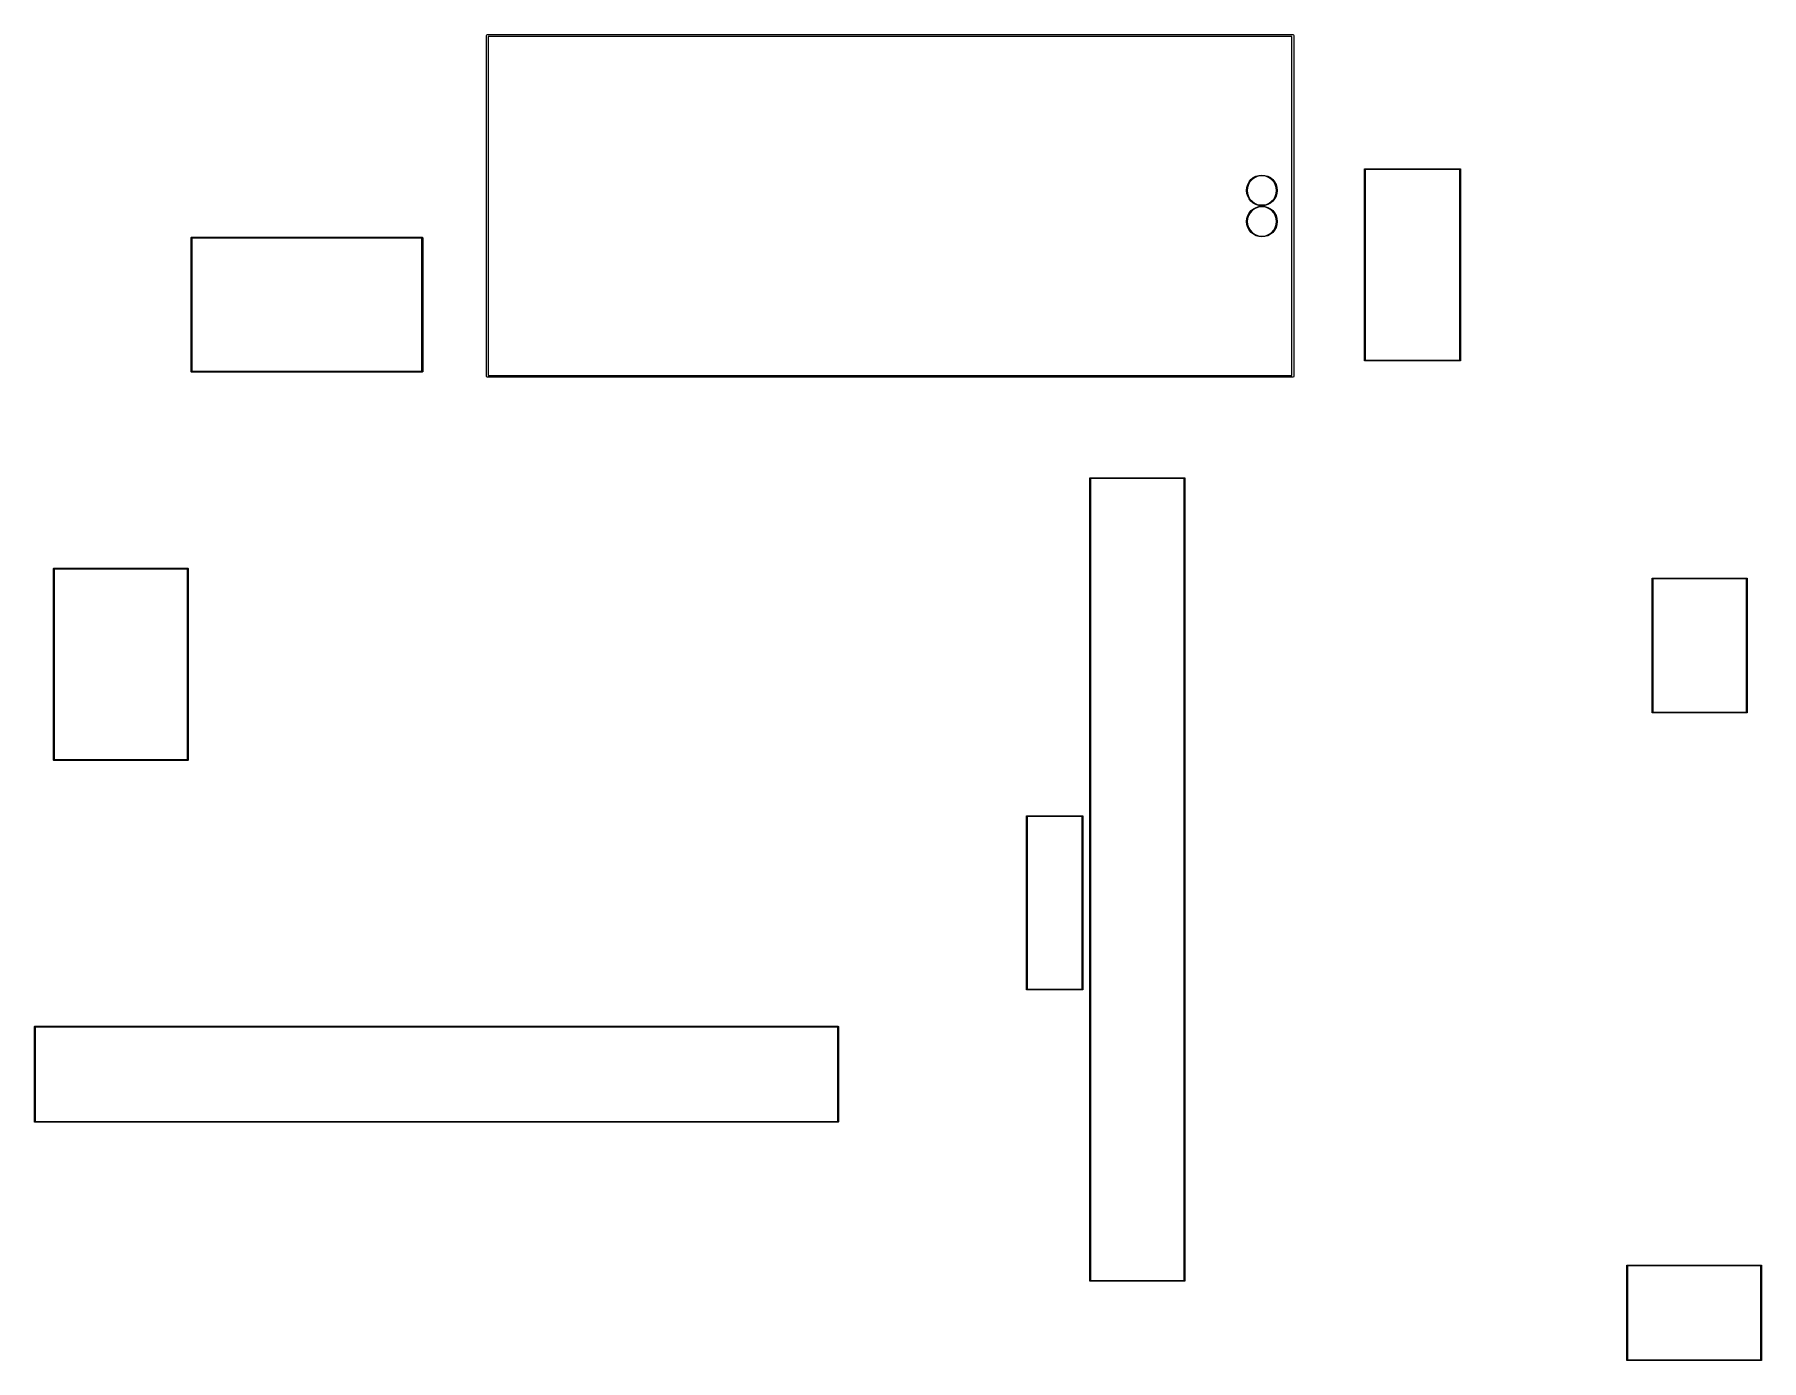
# Model space of a CAD drawing. Extents: x 1.88 to 6.27, y -4.86 to -1.49.
import ezdxf

# ---------------------------------------------------------------- set-up
doc = ezdxf.new("R2010")
doc.units = 0
doc.header["$MEASUREMENT"] = 0
doc.layers.add('BLACK', color=7, linetype='CONTINUOUS')

msp = doc.modelspace()

# ---------------------------------------------------------------- linework, layer by layer
at = {"layer": 'BLACK', "linetype": 'CONTINUOUS'}
for p, q in [((3.02913, -1.49606), (3.02983, -1.49439)), ((3.02913, -2.3622), (3.02913, -1.49606)), ((3.02983, -1.49439), (3.0315, -1.4937)), ((3.0315, -1.4937), (5.07874, -1.4937)), ((3.03386, -1.49843), (3.03386, -2.35984)), ((5.07638, -1.49843), (3.03386, -1.49843)), ((5.07638, -2.35984), (5.07638, -1.49843)), ((5.07874, -1.4937), (5.08041, -1.49439)), ((5.08041, -1.49439), (5.0811, -1.49606)), ((5.0811, -1.49606), (5.0811, -2.3622)), ((5.26083, -1.83563), (5.26112, -1.83493)), ((5.26083, -2.32185), (5.26083, -1.83563)), ((5.26112, -1.83493), (5.26181, -1.83465)), ((5.26181, -1.83465), (5.50394, -1.83465)), ((5.2628, -1.83661), (5.2628, -2.32087)), ((5.50295, -1.83661), (5.2628, -1.83661)), ((5.50295, -2.32087), (5.50295, -1.83661)), ((5.50394, -1.83465), (5.50463, -1.83493)), ((5.50463, -1.83493), (5.50492, -1.83563)), ((5.50492, -1.83563), (5.50492, -2.32185)), ((4.961, -1.88976), (4.96175, -1.88216)), ((4.96175, -1.88216), (4.96397, -1.87484)), ((4.96358, -1.88202), (4.96277, -1.88976)), ((4.96599, -1.87462), (4.96358, -1.88202)), ((4.96397, -1.87484), (4.96757, -1.8681)), ((4.96988, -1.86788), (4.96599, -1.87462)), ((4.96757, -1.8681), (4.97242, -1.86219)), ((4.97509, -1.86209), (4.96988, -1.86788)), ((4.97242, -1.86219), (4.97833, -1.85734)), ((4.98138, -1.85752), (4.97509, -1.86209)), ((4.97833, -1.85734), (4.98508, -1.85373)), ((4.98849, -1.85435), (4.98138, -1.85752)), ((4.98508, -1.85373), (4.99239, -1.85152)), ((4.99611, -1.85273), (4.98849, -1.85435)), ((4.99239, -1.85152), (5, -1.85077)), ((5.00389, -1.85273), (4.99611, -1.85273)), ((5, -1.85077), (5.00761, -1.85152)), ((5.01151, -1.85435), (5.00389, -1.85273)), ((5.00761, -1.85152), (5.01492, -1.85373)), ((5.01862, -1.85752), (5.01151, -1.85435)), ((5.01492, -1.85373), (5.02167, -1.85734)), ((5.02491, -1.86209), (5.01862, -1.85752)), ((5.02167, -1.85734), (5.02758, -1.86219)), ((5.03012, -1.86788), (5.02491, -1.86209)), ((5.02758, -1.86219), (5.03243, -1.8681)), ((5.03401, -1.87462), (5.03012, -1.86788)), ((5.03243, -1.8681), (5.03603, -1.87484)), ((5.03642, -1.88202), (5.03401, -1.87462)), ((5.03603, -1.87484), (5.03825, -1.88216)), ((5.03723, -1.88976), (5.03642, -1.88202)), ((5.03825, -1.88216), (5.039, -1.88976)), ((4.96175, -1.89737), (4.961, -1.88976)), ((4.96397, -1.90469), (4.96175, -1.89737)), ((4.96277, -1.88976), (4.96358, -1.8975)), ((4.96358, -1.8975), (4.96599, -1.90491)), ((4.96757, -1.91143), (4.96397, -1.90469)), ((4.96599, -1.90491), (4.96988, -1.91165)), ((4.97242, -1.91734), (4.96757, -1.91143)), ((4.96988, -1.91165), (4.97509, -1.91743)), ((4.97833, -1.92219), (4.97242, -1.91734)), ((4.97509, -1.91743), (4.98138, -1.92201)), ((4.98508, -1.92579), (4.97833, -1.92219)), ((4.98138, -1.92201), (4.98849, -1.92517)), ((4.99239, -1.92801), (4.98508, -1.92579)), ((4.98516, -1.93275), (4.99247, -1.93053)), ((4.98849, -1.92517), (4.99611, -1.92679)), ((5, -1.92876), (4.99239, -1.92801)), ((4.99247, -1.93053), (5.00007, -1.92978)), ((4.99611, -1.92679), (5.00389, -1.92679)), ((5.00761, -1.92801), (5, -1.92876)), ((5.00007, -1.92978), (5.00768, -1.93053)), ((5.00389, -1.92679), (5.01151, -1.92517)), ((5.01492, -1.92579), (5.00761, -1.92801)), ((5.00768, -1.93053), (5.01499, -1.93275)), ((5.01151, -1.92517), (5.01862, -1.92201)), ((5.02167, -1.92219), (5.01492, -1.92579)), ((5.01862, -1.92201), (5.02491, -1.91743)), ((5.02758, -1.91734), (5.02167, -1.92219)), ((5.02491, -1.91743), (5.03012, -1.91165)), ((5.03243, -1.91143), (5.02758, -1.91734)), ((5.03012, -1.91165), (5.03401, -1.90491)), ((5.03603, -1.90469), (5.03243, -1.91143)), ((5.03401, -1.90491), (5.03642, -1.8975)), ((5.03825, -1.89737), (5.03603, -1.90469)), ((5.03642, -1.8975), (5.03723, -1.88976)), ((5.039, -1.88976), (5.03825, -1.89737)), ((4.96109, -1.96876), (4.96184, -1.96116)), ((4.96184, -1.97637), (4.96109, -1.96876)), ((4.96184, -1.96116), (4.96406, -1.95385)), ((4.96367, -1.96103), (4.96285, -1.96876)), ((4.96285, -1.96876), (4.96367, -1.9765)), ((4.96607, -1.95363), (4.96367, -1.96103)), ((4.96406, -1.95385), (4.96766, -1.94711)), ((4.96996, -1.94689), (4.96607, -1.95363)), ((4.96766, -1.94711), (4.97251, -1.9412)), ((4.97517, -1.9411), (4.96996, -1.94689)), ((4.97251, -1.9412), (4.97842, -1.93635)), ((4.98146, -1.93653), (4.97517, -1.9411)), ((4.97842, -1.93635), (4.98516, -1.93275)), ((4.98857, -1.93337), (4.98146, -1.93653)), ((4.99618, -1.93175), (4.98857, -1.93337)), ((5.00396, -1.93175), (4.99618, -1.93175)), ((5.01158, -1.93337), (5.00396, -1.93175)), ((5.01868, -1.93653), (5.01158, -1.93337)), ((5.01499, -1.93275), (5.02173, -1.93635)), ((5.02498, -1.9411), (5.01868, -1.93653)), ((5.02173, -1.93635), (5.02764, -1.9412)), ((5.03019, -1.94689), (5.02498, -1.9411)), ((5.02764, -1.9412), (5.03249, -1.94711)), ((5.03408, -1.95363), (5.03019, -1.94689)), ((5.03249, -1.94711), (5.03609, -1.95385)), ((5.03648, -1.96103), (5.03408, -1.95363)), ((5.03609, -1.95385), (5.03831, -1.96116)), ((5.03729, -1.96876), (5.03648, -1.96103)), ((5.03648, -1.9765), (5.03729, -1.96876)), ((5.03831, -1.96116), (5.03906, -1.96876)), ((5.03906, -1.96876), (5.03831, -1.97637)), ((2.27854, -2.00984), (2.27883, -2.00915)), ((2.27854, -2.35039), (2.27854, -2.00984)), ((2.27883, -2.00915), (2.27953, -2.00886)), ((2.27953, -2.00886), (2.86614, -2.00886)), ((2.28051, -2.01083), (2.28051, -2.34941)), ((2.86516, -2.01083), (2.28051, -2.01083)), ((2.86516, -2.34941), (2.86516, -2.01083)), ((2.86614, -2.00886), (2.86684, -2.00915)), ((2.86684, -2.00915), (2.86713, -2.00984)), ((2.86713, -2.00984), (2.86713, -2.35039)), ((4.96406, -1.98368), (4.96184, -1.97637)), ((4.96367, -1.9765), (4.96607, -1.9839)), ((4.96766, -1.99042), (4.96406, -1.98368)), ((4.96607, -1.9839), (4.96996, -1.99064)), ((4.97251, -1.99633), (4.96766, -1.99042)), ((4.96996, -1.99064), (4.97517, -1.99642)), ((4.97842, -2.00118), (4.97251, -1.99633)), ((4.97517, -1.99642), (4.98146, -2.001)), ((4.98516, -2.00478), (4.97842, -2.00118)), ((4.98146, -2.001), (4.98857, -2.00416)), ((4.99247, -2.007), (4.98516, -2.00478)), ((4.98857, -2.00416), (4.99618, -2.00578)), ((5.00007, -2.00775), (4.99247, -2.007)), ((4.99618, -2.00578), (5.00396, -2.00578)), ((5.00768, -2.007), (5.00007, -2.00775)), ((5.00396, -2.00578), (5.01158, -2.00416)), ((5.01499, -2.00478), (5.00768, -2.007)), ((5.01158, -2.00416), (5.01868, -2.001)), ((5.02173, -2.00118), (5.01499, -2.00478)), ((5.01868, -2.001), (5.02498, -1.99642)), ((5.02764, -1.99633), (5.02173, -2.00118)), ((5.02498, -1.99642), (5.03019, -1.99064)), ((5.03249, -1.99042), (5.02764, -1.99633)), ((5.03019, -1.99064), (5.03408, -1.9839)), ((5.03609, -1.98368), (5.03249, -1.99042)), ((5.03408, -1.9839), (5.03648, -1.9765)), ((5.03831, -1.97637), (5.03609, -1.98368)), ((5.26112, -2.32255), (5.26083, -2.32185)), ((5.26083, -2.32185), (5.26083, -2.32185)), ((5.26181, -2.32283), (5.26112, -2.32255)), ((5.50394, -2.32283), (5.26181, -2.32283)), ((5.2628, -2.32087), (5.50295, -2.32087)), ((5.50463, -2.32255), (5.50394, -2.32283)), ((5.50492, -2.32185), (5.50463, -2.32255)), ((2.27883, -2.35109), (2.27854, -2.35039)), ((2.27953, -2.35138), (2.27883, -2.35109)), ((2.86614, -2.35138), (2.27953, -2.35138)), ((2.28051, -2.34941), (2.86516, -2.34941)), ((2.86684, -2.35109), (2.86614, -2.35138)), ((2.86713, -2.35039), (2.86684, -2.35109)), ((3.02983, -2.36388), (3.02913, -2.3622)), ((3.02913, -2.3622), (3.02913, -2.3622)), ((3.0315, -2.36457), (3.02983, -2.36388)), ((5.07874, -2.36457), (3.0315, -2.36457)), ((3.03386, -2.35984), (5.07638, -2.35984)), ((5.08041, -2.36388), (5.07874, -2.36457)), ((5.0811, -2.3622), (5.08041, -2.36388)), ((4.5624, -2.62109), (4.56269, -2.62039)), ((4.5624, -4.66046), (4.5624, -2.62109)), ((4.56269, -2.62039), (4.56339, -2.6201)), ((4.56339, -2.6201), (4.80354, -2.6201)), ((4.56437, -2.62207), (4.56437, -4.65947)), ((4.80256, -2.62207), (4.56437, -2.62207)), ((4.80256, -4.65947), (4.80256, -2.62207)), ((4.80354, -2.6201), (4.80424, -2.62039)), ((4.80424, -2.62039), (4.80453, -2.62109)), ((4.80453, -2.62109), (4.80453, -4.66046)), ((1.92874, -2.85089), (1.92903, -2.85019)), ((1.92874, -3.33711), (1.92874, -2.85089)), ((1.92903, -2.85019), (1.92972, -2.84991)), ((1.92972, -2.84991), (2.27028, -2.84991)), ((1.93071, -2.85187), (1.93071, -3.33613)), ((2.26929, -2.85187), (1.93071, -2.85187)), ((2.26929, -3.33613), (2.26929, -2.85187)), ((2.27028, -2.84991), (2.27097, -2.85019)), ((2.27097, -2.85019), (2.27126, -2.85089)), ((2.27126, -2.85089), (2.27126, -3.33711)), ((5.99173, -2.87581), (5.99202, -2.87512)), ((5.99173, -3.21636), (5.99173, -2.87581)), ((5.99202, -2.87512), (5.99272, -2.87483)), ((5.99272, -2.87483), (6.23287, -2.87483)), ((5.9937, -2.8768), (5.9937, -3.21538)), ((6.23189, -2.8768), (5.9937, -2.8768)), ((6.23189, -3.21538), (6.23189, -2.8768)), ((6.23287, -2.87483), (6.23357, -2.87512)), ((6.23357, -2.87512), (6.23386, -2.87581)), ((6.23386, -2.87581), (6.23386, -3.21636)), ((5.99202, -3.21706), (5.99173, -3.21636)), ((5.99173, -3.21636), (5.99173, -3.21636)), ((5.99272, -3.21735), (5.99202, -3.21706)), ((6.23287, -3.21735), (5.99272, -3.21735)), ((5.9937, -3.21538), (6.23189, -3.21538)), ((6.23357, -3.21706), (6.23287, -3.21735)), ((6.23386, -3.21636), (6.23357, -3.21706)), ((1.92903, -3.33781), (1.92874, -3.33711)), ((1.92874, -3.33711), (1.92874, -3.33711)), ((1.92972, -3.33809), (1.92903, -3.33781)), ((2.27028, -3.33809), (1.92972, -3.33809)), ((1.93071, -3.33613), (2.26929, -3.33613)), ((2.27097, -3.33781), (2.27028, -3.33809)), ((2.27126, -3.33711), (2.27097, -3.33781)), ((4.40157, -3.47953), (4.40186, -3.47883)), ((4.40157, -3.92047), (4.40157, -3.47953)), ((4.40186, -3.47883), (4.40256, -3.47854)), ((4.40256, -3.47854), (4.54429, -3.47854)), ((4.40354, -3.48051), (4.40354, -3.91949)), ((4.54331, -3.48051), (4.40354, -3.48051)), ((4.54331, -3.91949), (4.54331, -3.48051)), ((4.54429, -3.47854), (4.54499, -3.47883)), ((4.54499, -3.47883), (4.54528, -3.47953)), ((4.54528, -3.47953), (4.54528, -3.92047)), ((4.40186, -3.92117), (4.40157, -3.92047)), ((4.40256, -3.92146), (4.40186, -3.92117)), ((4.54429, -3.92146), (4.40256, -3.92146)), ((4.40354, -3.91949), (4.54331, -3.91949)), ((4.54499, -3.92117), (4.54429, -3.92146)), ((4.54528, -3.92047), (4.54499, -3.92117)), ((1.88051, -4.01457), (1.8808, -4.01387)), ((1.88051, -4.25669), (1.88051, -4.01457)), ((1.8808, -4.01387), (1.8815, -4.01358)), ((1.8815, -4.01358), (3.92283, -4.01358)), ((1.88248, -4.01555), (1.88248, -4.25571)), ((3.92185, -4.01555), (1.88248, -4.01555)), ((3.92185, -4.25571), (3.92185, -4.01555)), ((3.92283, -4.01358), (3.92353, -4.01387)), ((3.92353, -4.01387), (3.92382, -4.01457)), ((3.92382, -4.01457), (3.92382, -4.25669)), ((1.8808, -4.25739), (1.88051, -4.25669)), ((1.8815, -4.25768), (1.8808, -4.25739)), ((3.92283, -4.25768), (1.8815, -4.25768)), ((1.88248, -4.25571), (3.92185, -4.25571)), ((3.92353, -4.25739), (3.92283, -4.25768)), ((3.92382, -4.25669), (3.92353, -4.25739)), ((5.92736, -4.62168), (5.92765, -4.62098)), ((5.92736, -4.86183), (5.92736, -4.62168)), ((5.92765, -4.62098), (5.92835, -4.62069)), ((5.92835, -4.62069), (6.2689, -4.62069)), ((5.92933, -4.62266), (5.92933, -4.86085)), ((6.26791, -4.62266), (5.92933, -4.62266)), ((6.26791, -4.86085), (6.26791, -4.62266)), ((6.2689, -4.62069), (6.26959, -4.62098)), ((6.26959, -4.62098), (6.26988, -4.62168)), ((6.26988, -4.62168), (6.26988, -4.86183)), ((4.56269, -4.66115), (4.5624, -4.66046)), ((4.5624, -4.66046), (4.5624, -4.66046)), ((4.56339, -4.66144), (4.56269, -4.66115)), ((4.80354, -4.66144), (4.56339, -4.66144)), ((4.56437, -4.65947), (4.80256, -4.65947)), ((4.80424, -4.66115), (4.80354, -4.66144)), ((4.80453, -4.66046), (4.80424, -4.66115)), ((5.92765, -4.86253), (5.92736, -4.86183)), ((5.92736, -4.86183), (5.92736, -4.86183)), ((5.92835, -4.86282), (5.92765, -4.86253)), ((6.2689, -4.86282), (5.92835, -4.86282)), ((5.92933, -4.86085), (6.26791, -4.86085)), ((6.26959, -4.86253), (6.2689, -4.86282)), ((6.26988, -4.86183), (6.26959, -4.86253))]:
    msp.add_line(p, q, dxfattribs=at)

doc.saveas('drawing.dxf')
